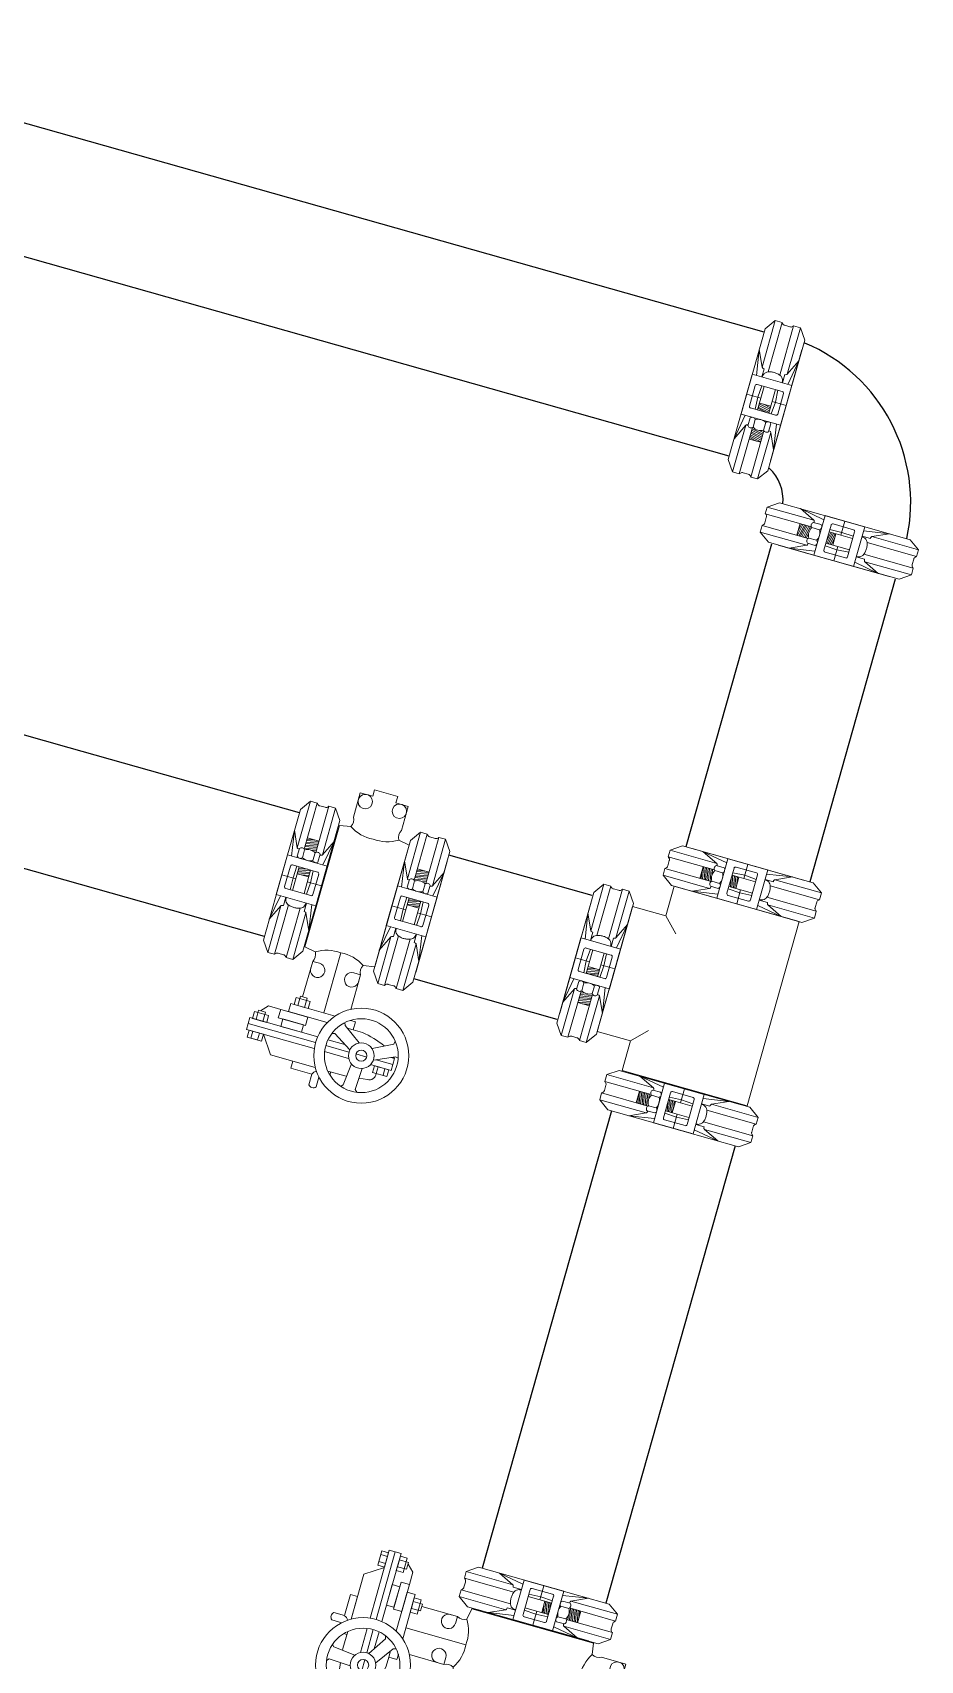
# Model space of a CAD drawing. Header units: inches. Extents: x 0 to 766, y -245 to 236.
# Drawn here: x 57.445 to 58.559, y -196.203 to -194.161 of the extents above; entities that cross this region are included whole.
import ezdxf

# ---------------------------------------------------------------- set-up
doc = ezdxf.new("R2010")
doc.units = ezdxf.units.IN
doc.header["$MEASUREMENT"] = 0
doc.linetypes.add('SLD-Continua', pattern=[0])
for name, color, linetype, lineweight in [('000 SOS 911 - ACCES. ACI', 125, 'Continuous', 0), ('000 SOS 911 - ACCESORIOS ACI', 3, 'Continuous', 20), ('000 SOS 911 TUBERIA', 30, 'Continuous', 20), ('000 SOS 911 TUBERIA ACI', 1, 'Continuous', 25)]:
    doc.layers.add(name, color=color, linetype=linetype, lineweight=lineweight)

# ---------------------------------------------------------------- blocks, each defined once
blk = doc.blocks.new('SOS 911 Acople')
at = {"layer": '000 SOS 911 TUBERIA', "linetype": 'Continuous'}
for p, q in [((-0.1299, -0.0124), (-0.1122, 0)), ((-0.1122, 0), (0.034, 0)), ((-0.0499, -0.0124), (-0.0765, 0)), ((-0.0341, -0.007), (-0.0765, 0)), ((-0.0341, 0), (-0.0341, -0.0679)), ((0.1122, 0), (-0.034, 0)), ((0, -0.0241), (0, 0)), ((0.0341, 0), (0.0341, -0.0679)), ((0.0341, -0.007), (0.0765, 0)), ((0.0499, -0.0124), (0.0765, 0)), ((0.1299, -0.0124), (0.1122, 0)), ((-0.1299, -0.024), (-0.1299, -0.0124)), ((-0.1299, -0.0124), (-0.0499, -0.0124)), ((-0.1299, -0.024), (-0.045, -0.024)), ((-0.0484, -0.0162), (-0.0341, -0.0162)), ((-0.0202, -0.0124), (-0.0202, -0.0554)), ((-0.0202, -0.0202), (-0.0001, -0.0192)), ((0.0202, -0.0241), (-0.0202, -0.0241)), ((0.0176, -0.0096), (-0.0176, -0.0096)), ((-0.0001, -0.0192), (0.0202, -0.0201)), ((0.0085, -0.0241), (0.0085, -0.0437)), ((0.0098, -0.0241), (0.0136, -0.0437)), ((0.0125, -0.0241), (0.0161, -0.0437)), ((0.0152, -0.0241), (0.0189, -0.0437)), ((0.0173, -0.0241), (0.0202, -0.0386)), ((0.0202, -0.0124), (0.0202, -0.0554)), ((0.0497, -0.0162), (0.0363, -0.0162)), ((0.0497, -0.0249), (0.0363, -0.0249)), ((0.1299, -0.0124), (0.0499, -0.0124)), ((0.0499, -0.0247), (0.0501, -0.0256)), ((0.1299, -0.024), (0.0506, -0.024)), ((0.0525, -0.024), (0.0563, -0.0437)), ((0.0551, -0.024), (0.0588, -0.0437)), ((0.0578, -0.024), (0.0616, -0.0437)), ((0.0602, -0.024), (0.064, -0.0437)), ((0.0628, -0.024), (0.0664, -0.0437)), ((0.0655, -0.024), (0.0693, -0.0437)), ((0.0677, -0.024), (0.0702, -0.0364)), ((0.0702, -0.024), (0.0702, -0.0439)), ((0.1299, -0.024), (0.1299, -0.0124)), ((-0.1299, -0.0439), (-0.1299, -0.0555)), ((-0.1299, -0.0439), (-0.0451, -0.0439)), ((-0.1266, -0.0385), (-0.1266, -0.0295)), ((-0.0484, -0.0517), (-0.0341, -0.0517)), ((0.0202, -0.0437), (-0.0202, -0.0437)), ((-0.0202, -0.0477), (0, -0.0492)), ((0, -0.0437), (0, -0.0679)), ((0, -0.0492), (0.0202, -0.0478)), ((0.0085, -0.0312), (0.0109, -0.0437)), ((0.0497, -0.043), (0.0363, -0.043)), ((0.0497, -0.0517), (0.0363, -0.0517)), ((0.1299, -0.0439), (0.0506, -0.0439)), ((0.0521, -0.036), (0.0536, -0.0437)), ((0.1266, -0.0385), (0.1266, -0.0295)), ((0.1299, -0.0439), (0.1299, -0.0555)), ((-0.1299, -0.0555), (-0.1122, -0.0679)), ((-0.1299, -0.0555), (-0.0499, -0.0555)), ((-0.1122, -0.0679), (0.034, -0.0679)), ((0.0955, -0.0679), (-0.0955, -0.0679)), ((-0.0499, -0.0555), (-0.0765, -0.0679)), ((-0.0341, -0.0609), (-0.0765, -0.0679)), ((-0.0611, -0.0679), (0.0611, -0.0679)), ((0.1122, -0.0679), (-0.034, -0.0679)), ((0.0176, -0.0582), (-0.0176, -0.0582)), ((0.0341, -0.0609), (0.0765, -0.0679)), ((0.1299, -0.0555), (0.0499, -0.0555)), ((0.0499, -0.0555), (0.0765, -0.0679)), ((0.1299, -0.0555), (0.1122, -0.0679))]:
    blk.add_line(p, q, dxfattribs=at)
for centre, radius, start, end in [((-0.0176, -0.0123), 0.00267, 91.1954, 181.7106), ((0.0176, -0.0123), 0.00267, 358.2894, 88.8046), ((0.0395, -0.0206), 0.00542, 126.888, 233.112), ((0.0542, -0.034), 0.0201, 153.1303, 206.8697), ((0.0464, -0.0206), 0.00542, 306.888, 53.112), ((0.0349, -0.034), 0.0173, 328.4358, 31.5642), ((0.0395, -0.0474), 0.00542, 126.888, 233.112), ((0.0464, -0.0474), 0.00542, 306.888, 53.112), ((-0.0176, -0.0555), 0.00267, 178.2894, 268.8046), ((0.0176, -0.0555), 0.00267, 271.1954, 1.7106)]:
    blk.add_arc(centre, radius, start, end, dxfattribs=at)
for points, knots in [([(-0.1299, -0.024), (-0.1293, -0.0244), (-0.1281, -0.0255), (-0.1265, -0.0273), (-0.1266, -0.0288), (-0.1266, -0.0295)], [0, 0, 0, 0, 0.00141321, 0.003351351, 0.004643194, 0.004643194, 0.004643194, 0.004643194]), ([(-0.0499, -0.0124), (-0.0495, -0.0128), (-0.0485, -0.0138), (-0.0484, -0.0153), (-0.0484, -0.0162)], [0, 0, 0, 0, 0.000969657, 0.002925995, 0.002925995, 0.002925995, 0.002925995]), ([(-0.0341, -0.0171), (-0.036, -0.0172), (-0.0395, -0.0175), (-0.0439, -0.0211), (-0.0461, -0.0264), (-0.0469, -0.0324), (-0.0466, -0.0385), (-0.0454, -0.044), (-0.0429, -0.0483), (-0.0394, -0.0502), (-0.0365, -0.0513), (-0.0347, -0.0513), (-0.0341, -0.0512)], [0, 0, 0, 0, 0.00384195, 0.00705555, 0.01125328, 0.01547058, 0.01953112, 0.02399039, 0.02700006, 0.02946337, 0.03220362, 0.03328565, 0.03328565, 0.03328565, 0.03328565]), ([(0.0499, -0.0124), (0.0495, -0.0128), (0.0485, -0.0138), (0.0484, -0.0153), (0.0484, -0.0162)], [0, 0, 0, 0, 0.000969657, 0.002925995, 0.002925995, 0.002925995, 0.002925995]), ([(0.1299, -0.024), (0.1293, -0.0244), (0.1281, -0.0255), (0.1265, -0.0273), (0.1266, -0.0288), (0.1266, -0.0295)], [0, 0, 0, 0, 0.00141321, 0.003351351, 0.004643194, 0.004643194, 0.004643194, 0.004643194]), ([(-0.1299, -0.0439), (-0.1293, -0.0435), (-0.1281, -0.0425), (-0.1265, -0.0407), (-0.1266, -0.0391), (-0.1266, -0.0385)], [0, 0, 0, 0, 0.00141321, 0.003351351, 0.004643194, 0.004643194, 0.004643194, 0.004643194]), ([(-0.0499, -0.0555), (-0.0495, -0.0552), (-0.0485, -0.0542), (-0.0484, -0.0527), (-0.0484, -0.0517)], [0, 0, 0, 0, 0.000969657, 0.002925995, 0.002925995, 0.002925995, 0.002925995]), ([(0.0499, -0.0555), (0.0495, -0.0552), (0.0485, -0.0542), (0.0484, -0.0527), (0.0484, -0.0517)], [0, 0, 0, 0, 0.000969657, 0.002925995, 0.002925995, 0.002925995, 0.002925995]), ([(0.1299, -0.0439), (0.1293, -0.0435), (0.1281, -0.0425), (0.1265, -0.0407), (0.1266, -0.0391), (0.1266, -0.0385)], [0, 0, 0, 0, 0.00141321, 0.003351351, 0.004643194, 0.004643194, 0.004643194, 0.004643194])]:
    blk.add_open_spline(points, degree=3, knots=knots, dxfattribs=at)
blk = doc.blocks.new('Acople Bomba ACI')
at = {"layer": '000 SOS 911 TUBERIA', "linetype": 'SLD-Continua', "xscale": 0.7909611757049978, "yscale": 0.7909611757049978, "zscale": 0.7909611757049978, "rotation": 89.99999999999999}
blk.add_blockref('SOS 911 Acople', (0, 0), dxfattribs=at)
blk = doc.blocks.new('Tee Bomba ACI')
at = {"layer": '000 SOS 911 - ACCESORIOS ACI', "color": 30}
for p, q in [((-0.17, 0.1251), (-0.17, 0.085)), ((0, 0.1251), (-0.17, 0.1251)), ((0, 0.1251), (0, -0.1251)), ((-0.2151, 0.085), (-0.17, 0.085)), ((-0.2151, 0.085), (-0.2151, -0.085)), ((-0.17, 0.085), (-0.1509, 0.0657)), ((-0.2151, -0.085), (-0.17, -0.085)), ((-0.17, -0.085), (-0.1509, -0.0657)), ((-0.17, -0.1251), (-0.17, -0.085)), ((-0.17, -0.1251), (0, -0.1251))]:
    blk.add_line(p, q, dxfattribs=at)
blk = doc.blocks.new('MARIPOSA')
at = {"layer": '000 SOS 911 - ACCES. ACI'}
for p, q in [((-0.1623, 0.2006), (-0.1596, 0.228)), ((-0.1596, 0.228), (-0.1571, 0.2307)), ((-0.1405, 0.2169), (-0.1405, 0.2209)), ((-0.1868, 0.2136), (-0.1759, 0.2149)), ((-0.1607, 0.2167), (-0.1585, 0.2169)), ((-0.1585, 0.2169), (-0.1367, 0.2169)), ((-0.1208, 0.2169), (-0.0635, 0.2169)), ((-0.0486, 0.1949), (-0.0635, 0.2169)), ((-0.1871, 0.1887), (-0.2121, 0.1773)), ((-0.1871, 0.1887), (-0.2121, 0.1773)), ((-0.2121, 0.1773), (-0.2157, 0.1782)), ((-0.2121, 0.1773), (-0.2157, 0.1782)), ((-0.1644, 0.1732), (-0.142, 0.1572)), ((-0.142, 0.1572), (-0.1409, 0.1537)), ((-0.1128, 0.0727), (-0.1128, 0.1493)), ((-0.1128, 0.0727), (-0.1128, 0.1493)), ((-0.1434, 0.0922), (-0.1434, 0.1362)), ((-0.0822, 0.0922), (-0.0822, 0.1376)), ((-0.1574, 0.0777), (-0.1434, 0.0802)), ((-0.1434, 0.0922), (-0.1346, 0.0921)), ((-0.0822, 0.0922), (-0.091, 0.0921)), ((-0.0683, 0.0777), (-0.0822, 0.0802)), ((-0.1574, -0.0777), (-0.1574, 0.0777)), ((-0.0683, 0.0777), (-0.0683, -0.0777)), ((-0.1574, -0.0777), (-0.1434, -0.0802)), ((-0.0683, -0.0777), (-0.0822, -0.0802)), ((-0.1434, -0.0922), (-0.1434, -0.1232)), ((-0.0822, -0.0922), (-0.0822, -0.1232))]:
    blk.add_line(p, q, dxfattribs=at)
for points in [[(-0.1765, 0.2024), (-0.1753, 0.2297), (-0.1781, 0.2324)], [(-0.1283, 0.2396), (-0.1283, 0.2396), (-0.1283, 0.227)], [(-0.119, 0.226), (-0.0921, 0.226), (-0.0921, 0.2169), (-0.1208, 0.2169)], [(-0.119, 0.226), (-0.119, 0.2396)], [(-0.1949, 0.1949), (-0.1949, 0.2036), (-0.2036, 0.2036), (-0.2036, 0.1949)], [(-0.0346, 0.1949), (-0.0346, 0.2036), (-0.0434, 0.2036), (-0.0434, 0.1949)], [(-0.1901, 0.1873), (-0.2116, 0.1873), (-0.2116, 0.1949), (-0.1853, 0.1949)], [(-0.2067, 0.1798), (-0.2116, 0.1798), (-0.2116, 0.1873), (-0.1901, 0.1873)], [(-0.1643, 0.1873), (-0.1782, 0.1873)], [(-0.1782, 0.1873), (-0.1643, 0.1873)], [(-0.1572, 0.1949), (-0.1264, 0.1949)], [(-0.1557, 0.1846), (-0.1327, 0.1699), (-0.129, 0.171)], [(-0.1554, 0.1873), (-0.1258, 0.1873)], [(-0.1258, 0.1873), (-0.1554, 0.1873)], [(-0.1129, 0.1873), (-0.0265, 0.1873), (-0.0265, 0.1798), (-0.1134, 0.1798)], [(-0.1133, 0.1949), (-0.0265, 0.1949), (-0.0265, 0.1873), (-0.1129, 0.1873)], [(-0.1816, 0.1755), (-0.2058, 0.1629), (-0.2067, 0.1591)], [(-0.1265, 0.1798), (-0.1482, 0.1798)], [(-0.0604, 0.1597), (-0.0448, 0.1597), (-0.0369, 0.168)], [(-0.1532, 0.1597), (-0.1648, 0.1597)], [(-0.1467, 0.1493), (-0.1532, 0.1493), (-0.1532, 0.1597), (-0.1454, 0.1597)], [(-0.1199, 0.1597), (-0.0704, 0.1597), (-0.0704, 0.1493), (-0.1271, 0.1493)], [(-0.1434, -0.1232), (-0.1277, -0.1232), (-0.1277, -0.1314), (-0.1128, -0.1314)], [(-0.0822, -0.1232), (-0.098, -0.1232), (-0.098, -0.1314), (-0.1128, -0.1314)]]:
    blk.add_lwpolyline(points, dxfattribs=at)
for points in [[(-0.1903, 0.2036), (-0.2085, 0.2036), (-0.2085, 0.1949), (-0.1903, 0.1949)], [(-0.03, 0.2036), (-0.0482, 0.2036), (-0.0482, 0.1949), (-0.03, 0.1949)], [(-0.095, 0.1597), (-0.0604, 0.1597), (-0.0604, 0.1703), (-0.095, 0.1703)], [(-0.0663, 0.1703), (-0.0925, 0.1703), (-0.0925, 0.1798), (-0.0663, 0.1798)], [(-0.03, 0.1798), (-0.0482, 0.1798), (-0.0482, 0.1711), (-0.03, 0.1711)], [(-0.0346, 0.1798), (-0.0434, 0.1798), (-0.0434, 0.168), (-0.0346, 0.168)], [(-0.0747, 0.1493), (-0.0928, 0.1493), (-0.0928, 0.1406), (-0.0747, 0.1406)], [(-0.0793, 0.1493), (-0.088, 0.1493), (-0.088, 0.1376), (-0.0793, 0.1376)]]:
    blk.add_lwpolyline(points, close=True, dxfattribs=at)
for centre, radius in [((-0.1713, 0.1875), 0.0584), ((-0.1713, 0.1875), 0.0454), ((-0.1713, 0.1875), 0.0158), ((-0.1713, 0.1875), 0.00692), ((-0.1346, -0.1144), 0.00889), ((-0.091, -0.1144), 0.00889)]:
    blk.add_circle(centre, radius, dxfattribs=at)
for centre, radius, start, end in [((-0.1236, 0.2359), 0.00592, 38.7018, 141.2982), ((-0.1269, 0.2281), 0.0081, 296.169, 345.0561), ((-0.1868, 0.2054), 0.00826, 88.4476, 192.5242), ((-0.159, 0.2376), 0.0782, 227.7356, 229.3518), ((-0.1468, 0.2805), 0.1222, 246.6201, 261.5511), ((-0.1346, 0.101), 0.00889, 269.3235, 185.7172), ((-0.091, 0.101), 0.00889, 354.2828, 270.6765), ((-0.154, 0.0862), 0.0122, 330.4792, 29.5208), ((-0.1177, 0.1194), 0.0469, 236.7782, 275.994), ((-0.1079, 0.1194), 0.0469, 264.006, 303.2218), ((-0.0716, 0.0862), 0.0122, 150.4792, 209.5208), ((-0.1177, -0.1194), 0.0469, 84.006, 123.2218), ((-0.1079, -0.1194), 0.0469, 56.7782, 95.994), ((-0.154, -0.0862), 0.0122, 330.4792, 29.5208), ((-0.0716, -0.0862), 0.0122, 150.4792, 209.5208)]:
    blk.add_arc(centre, radius, start, end, dxfattribs=at)

msp = doc.modelspace()

# ---------------------------------------------------------------- linework, layer by layer
at = {"layer": '000 SOS 911 TUBERIA ACI'}
for p, q in [((58.363, -194.5367, 0), (55.9348, -193.8502, 0)), ((58.3191, -194.692, 0), (55.8909, -194.0055, 0)), ((58.3723, -194.8026, 0), (58.2649, -195.1824, 0)), ((57.4909, -195.0582, 0), (56.6634, -194.8242, 0)), ((58.5276, -194.8465, 0), (58.4202, -195.2264, 0)), ((57.447, -195.2135, 0), (56.6195, -194.9795, 0)), ((57.7796, -195.1398, 0), (57.4909, -195.0582, 0)), ((58.1471, -195.2437, 0), (57.9673, -195.1929, 0)), ((57.7357, -195.2951, 0), (57.447, -195.2135, 0)), ((58.1031, -195.399, 0), (57.9234, -195.3482, 0)), ((58.1712, -195.5138, 0), (58.009, -196.0876, 0)), ((58.3265, -195.5577, 0), (58.1643, -196.1315, 0))]:
    msp.add_line(p, q, dxfattribs=at)
at = {"layer": '000 SOS 911 TUBERIA ACI', "color": 4, "linetype": 'Continuous', "ltscale": 0.05}
for centre, radius, start, end in [((58.3302, -194.7501, 0), 0.2167, 347.8736, 67.271), ((58.3323, -194.747, 0), 0.0544, 354.6622, 47.0435)]:
    msp.add_arc(centre, radius, start, end, dxfattribs=at)

# ---------------------------------------------------------------- block references
at = {"layer": '000 SOS 911 - ACCESORIOS ACI'}
for name, p, xscale, yscale, zscale, rotation in [('Acople Bomba ACI', (58.3411, -194.6144, 0), -0.9600000000000001, 0.9600000000000004, 0.9600000000000002, 164.2139988296181), ('Acople Bomba ACI', (58.4643, -194.7738, 0), -0.9599999999999999, 0.9600000000000004, 0.9600000000000002, 74.21399882961823), ('Acople Bomba ACI', (57.7577, -195.2174, 0), 0.9600000000000001, 0.9600000000000001, 0.9600000000000001, 344.2139988296181), ('Acople Bomba ACI', (57.8958, -195.2564, 0), 0.9600000000000001, 0.9600000000000001, 0.9600000000000001, 344.2139988296181), ('Acople Bomba ACI', (58.3285, -195.254, 0), 0.9599999999999997, 0.9599999999999997, 0.9599999999999997, 74.21399882961819), ('Acople Bomba ACI', (58.1757, -195.3356, 0), 0.9600000000000001, 0.9600000000000001, 0.9600000000000001, 164.2139988296182), ('Tee Bomba ACI', (58.3744, -195.3918, 0), 0.9600000000000001, 0.9600000000000001, 0.9600000000000001, 344.2139988296181), ('Acople Bomba ACI', (58.2489, -195.5357, 0), 0.9599999999999997, 0.9599999999999997, 0.9599999999999997, 74.21399882961819), ('Acople Bomba ACI', (58.0866, -196.1096, 0), 0.9600000000000003, 0.9600000000000003, 0.9600000000000003, 254.213998829618)]:
    msp.add_blockref(name, p, dxfattribs=dict(at, xscale=xscale, yscale=yscale, zscale=zscale, rotation=rotation))
at = {"layer": '000 SOS 911 - ACCESORIOS ACI', "color": 1, "xscale": 1.0206, "yscale": 1.0206, "zscale": 1.0206}
for p, rotation in [((57.7412, -195.2128, 0), 164.2139988296182), ((58.0913, -196.0931, 0), 74.21399882961819)]:
    msp.add_blockref('MARIPOSA', p, dxfattribs=dict(at, rotation=rotation))

doc.saveas('drawing.dxf')
